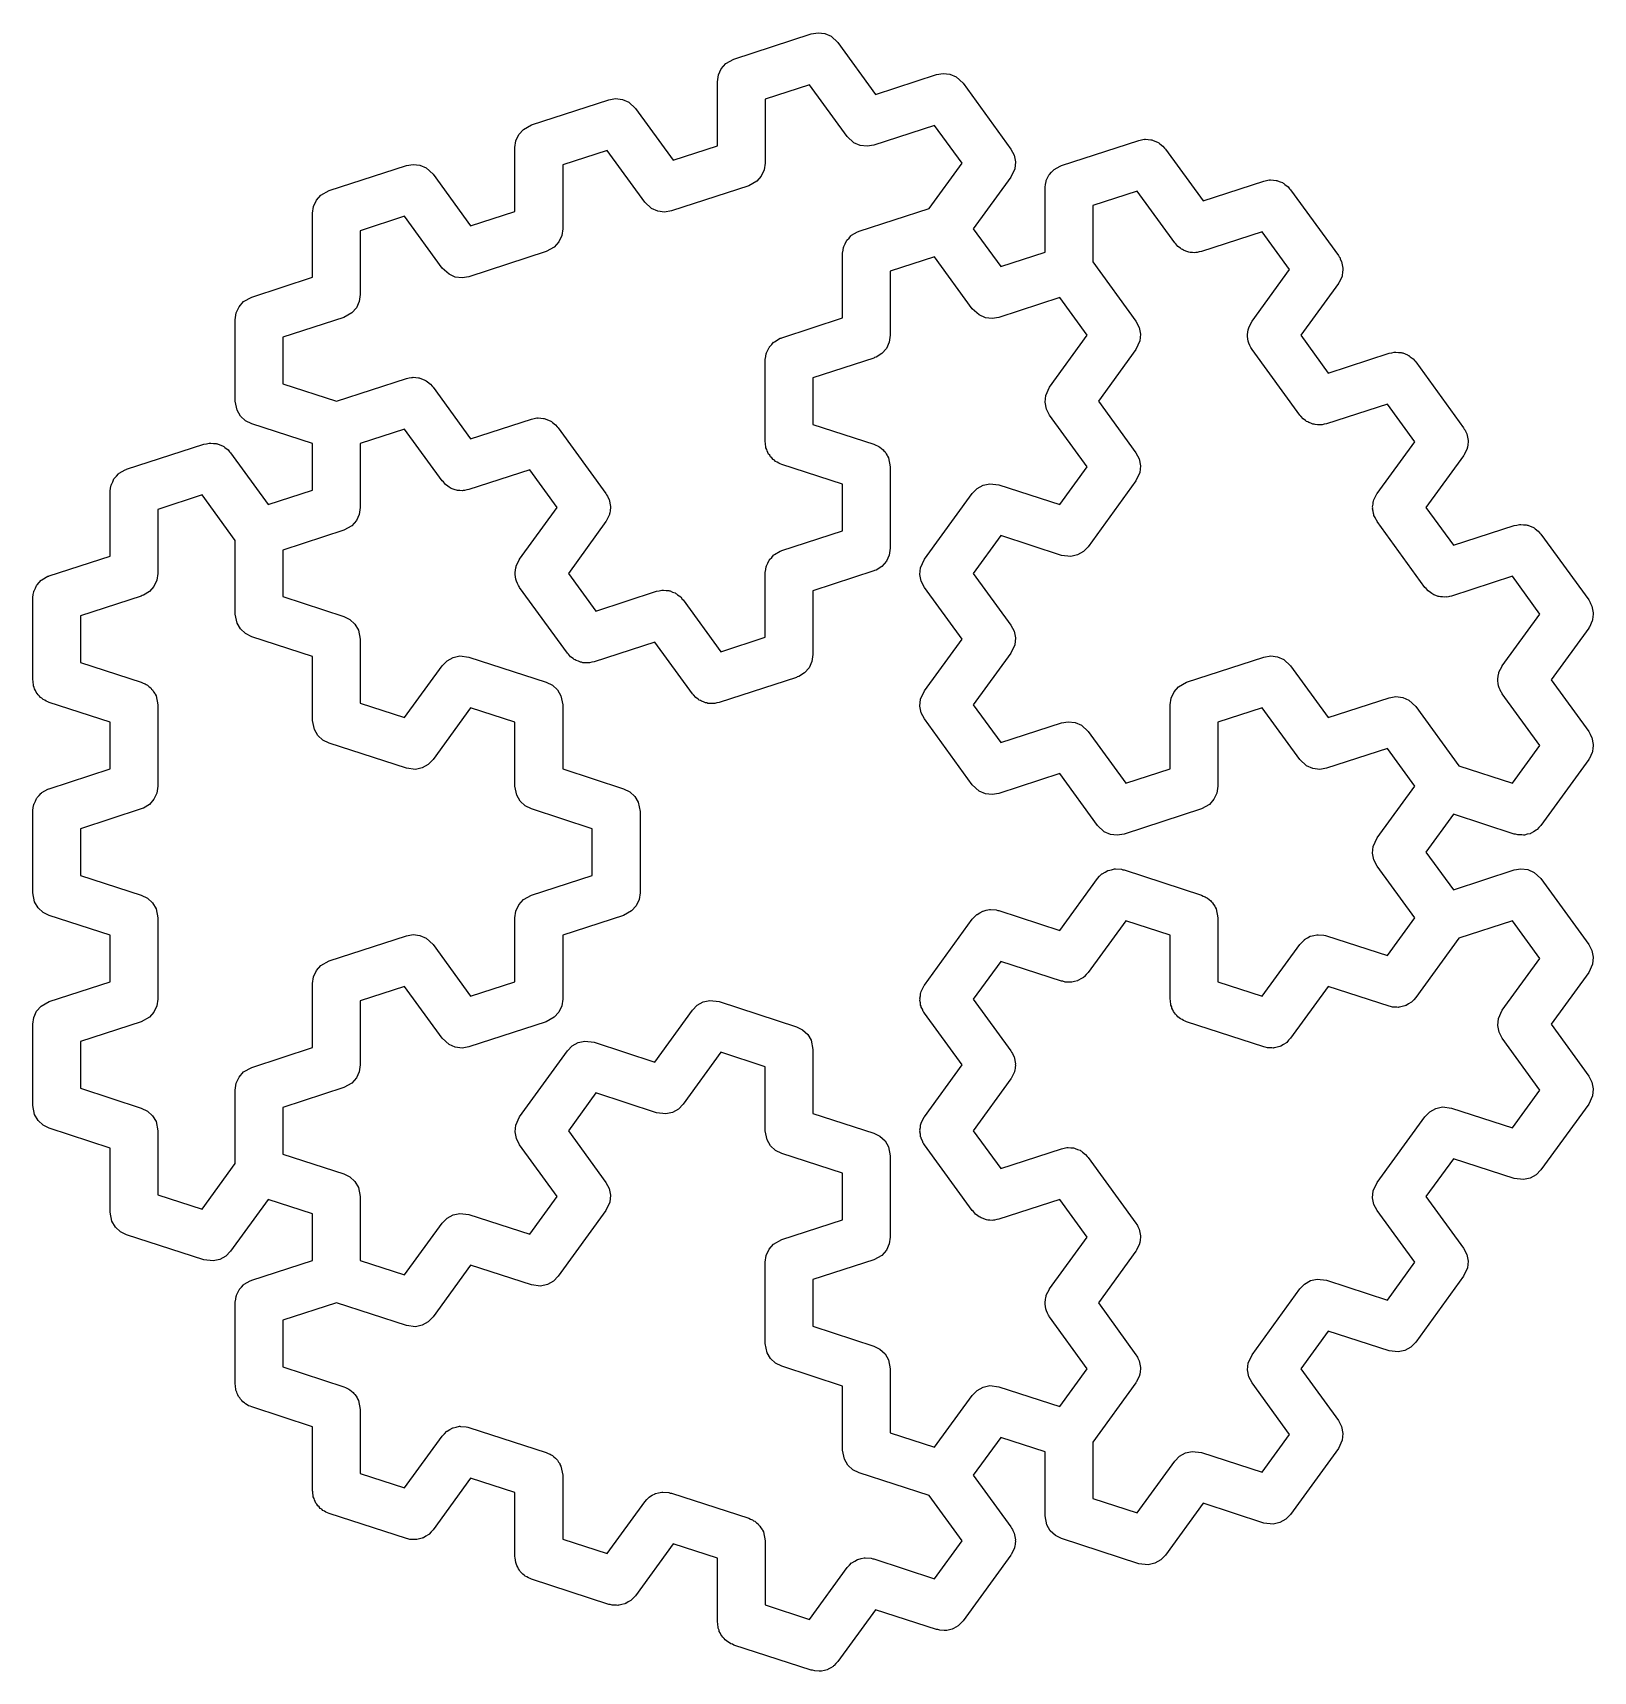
# Model space of a CAD drawing. Header units: millimetres. Extents: x 67 to 171, y 65 to 174.
import ezdxf

# ---------------------------------------------------------------- set-up
doc = ezdxf.new("R2010")
doc.units = ezdxf.units.MM
doc.layers.add('Layer_4', color=7, linetype='CONTINUOUS')

msp = doc.modelspace()

# ---------------------------------------------------------------- linework, layer by layer
at = {"layer": 'Layer_4', "color": 7}
for points in [[(119.850548, 173.507106), (120.270077, 173.325684), (120.721083, 172.90759), (123.222927, 169.464096), (127.270999, 170.779392), (127.721511, 170.856585), (128.175343, 170.802215), (128.594871, 170.620793), (129.045877, 170.202699), (132.225666, 165.826096), (132.438296, 165.42149), (132.526831, 164.973069), (132.483931, 164.518009), (132.225666, 163.959879), (129.723819, 160.516385), (131.547722, 158.005997), (134.498858, 158.964879), (134.498858, 163.221273), (134.503065, 163.25025), (134.499916, 163.279357), (134.535892, 163.475874), (134.564654, 163.673589), (134.576958, 163.700161), (134.582223, 163.728964), (134.6727, 163.907084), (134.756602, 164.088408), (134.775969, 164.110368), (134.789225, 164.136483), (134.926686, 164.281427), (135.058793, 164.431345), (135.080198, 164.443304), (135.103746, 164.468149), (135.499732, 164.696434), (135.558993, 164.710562), (135.595783, 164.731094), (140.740789, 166.402808), (140.916221, 166.432868), (141.089354, 166.474143), (141.140659, 166.471312), (141.1913, 166.47999), (141.368026, 166.458823), (141.545741, 166.44906), (141.594115, 166.43173), (141.645132, 166.425618), (141.808496, 166.354972), (141.976068, 166.294975), (142.017501, 166.26459), (142.064661, 166.244191), (142.137918, 166.17628), (142.344656, 166.024671), (142.447121, 165.889638), (142.515667, 165.826096), (145.017511, 162.382602), (149.065583, 163.697901), (149.241015, 163.727961), (149.414148, 163.769236), (149.465453, 163.766405), (149.516095, 163.775083), (149.69282, 163.753916), (149.870536, 163.744153), (149.918909, 163.726823), (149.969926, 163.720711), (150.133291, 163.650065), (150.300862, 163.590068), (150.342296, 163.559683), (150.389455, 163.539284), (150.462713, 163.471373), (150.66945, 163.319764), (150.771916, 163.184732), (150.840461, 163.121189), (154.02025, 158.744584), (154.066036, 158.657457), (154.125538, 158.579045), (154.14316, 158.510706), (154.232883, 158.339975), (154.321417, 157.891557), (154.316417, 157.838659), (154.323428, 157.811475), (154.296237, 157.624563), (154.27851, 157.436497), (154.264461, 157.406144), (154.257634, 157.35916), (154.065687, 156.94434), (154.034292, 156.908712), (154.020242, 156.878367), (151.518398, 153.434873), (153.342298, 150.924488), (157.39037, 152.239784), (157.565802, 152.269844), (157.738934, 152.311119), (157.79024, 152.308287), (157.840881, 152.316966), (158.017607, 152.295799), (158.195322, 152.286036), (158.243696, 152.268706), (158.294713, 152.262594), (158.458077, 152.191948), (158.625648, 152.131951), (158.667082, 152.101566), (158.714242, 152.081167), (158.787499, 152.013256), (158.994237, 151.861647), (159.096702, 151.726614), (159.165248, 151.663072), (162.345037, 147.286469), (162.390823, 147.199342), (162.450325, 147.12093), (162.467946, 147.052594), (162.557669, 146.881863), (162.646204, 146.433442), (162.641203, 146.380544), (162.648215, 146.353361), (162.621023, 146.166448), (162.603296, 145.978383), (162.589247, 145.94803), (162.582421, 145.901045), (162.390474, 145.486226), (162.359078, 145.450597), (162.345029, 145.420252), (159.843182, 141.976758), (161.667084, 139.46637), (165.715156, 140.78167), (165.890588, 140.811729), (166.063721, 140.853004), (166.115026, 140.850173), (166.165668, 140.858851), (166.342393, 140.837685), (166.520109, 140.827921), (166.568482, 140.810591), (166.619499, 140.804479), (166.782864, 140.733833), (166.950435, 140.673836), (166.991869, 140.643451), (167.039028, 140.623052), (167.112286, 140.555141), (167.319023, 140.403532), (167.421489, 140.2685), (167.490034, 140.204957), (170.669823, 135.828355), (170.715609, 135.741227), (170.775111, 135.662816), (170.792733, 135.594479), (170.882456, 135.423749), (170.97099, 134.975327), (170.96599, 134.922429), (170.973001, 134.895246), (170.94581, 134.708334), (170.928083, 134.520268), (170.914034, 134.489915), (170.907207, 134.44293), (170.71526, 134.028111), (170.683865, 133.992482), (170.669815, 133.962137), (168.167968, 130.518643), (170.669815, 127.075147), (170.715601, 126.98802), (170.775103, 126.909608), (170.792725, 126.841269), (170.882448, 126.670538), (170.970982, 126.22212), (170.965982, 126.169222), (170.972993, 126.142038), (170.945802, 125.955126), (170.928075, 125.76706), (170.914026, 125.736707), (170.907199, 125.689722), (170.715252, 125.274903), (170.683857, 125.239275), (170.669807, 125.20893), (167.490018, 120.832327), (167.358158, 120.697096), (167.233269, 120.555366), (167.199082, 120.533962), (167.17092, 120.50508), (167.005979, 120.413015), (166.845901, 120.312754), (166.807031, 120.301959), (166.771804, 120.282301), (166.587458, 120.241047), (166.405459, 120.190554), (166.365132, 120.191347), (166.325762, 120.182537), (166.231858, 120.193782), (165.948461, 120.198967), (165.802794, 120.245182), (165.71514, 120.255686), (161.667068, 121.570985), (159.843166, 119.060598), (161.667068, 116.550212), (165.71514, 117.865512), (166.165652, 117.942704), (166.619484, 117.888335), (167.039012, 117.706913), (167.490018, 117.288818), (170.669807, 112.912215), (170.882437, 112.507609), (170.970972, 112.059188), (170.928072, 111.604129), (170.669807, 111.045998), (168.16796, 107.602502), (170.669807, 104.159008), (170.882437, 103.754402), (170.970972, 103.30598), (170.928072, 102.850921), (170.669807, 102.29279), (167.490018, 97.916188), (167.17092, 97.588933), (166.771804, 97.366161), (166.325762, 97.266342), (165.71514, 97.339494), (161.667068, 98.654793), (159.843166, 96.144405), (162.345013, 92.700912), (162.557643, 92.296305), (162.646177, 91.847884), (162.603278, 91.392825), (162.345013, 90.834694), (159.165224, 86.458092), (158.846126, 86.130836), (158.44701, 85.908065), (158.000967, 85.808246), (157.390346, 85.881398), (153.342274, 87.196695), (151.518374, 84.686309), (154.020218, 81.242815), (154.232848, 80.838209), (154.321383, 80.389788), (154.278483, 79.934729), (154.020218, 79.376598), (150.840429, 74.999993), (150.521331, 74.672738), (150.122218, 74.449969), (149.676173, 74.350147), (149.065551, 74.423299), (145.017479, 75.738598), (142.515635, 72.295105), (142.196537, 71.967849), (141.797421, 71.745078), (141.351378, 71.645259), (140.740757, 71.718411), (135.595752, 73.390125), (135.185907, 73.592478), (134.850706, 73.903221), (134.617936, 74.296588), (134.498816, 74.899927), (134.498816, 79.156322), (131.547679, 80.115204), (129.723777, 77.604816), (132.225624, 74.161322), (132.27141, 74.074195), (132.330912, 73.995783), (132.348534, 73.927446), (132.438256, 73.756716), (132.526791, 73.308295), (132.521817, 73.255397), (132.528829, 73.228213), (132.501637, 73.041301), (132.48391, 72.853235), (132.469861, 72.822882), (132.463035, 72.775897), (132.271087, 72.361078), (132.239692, 72.32545), (132.225643, 72.295105), (129.045854, 67.918502), (128.913993, 67.783271), (128.789105, 67.641541), (128.754918, 67.620137), (128.726755, 67.591255), (128.561814, 67.49919), (128.401736, 67.398929), (128.362866, 67.388134), (128.327639, 67.368476), (128.143294, 67.327222), (127.961295, 67.276729), (127.920967, 67.277522), (127.881597, 67.268712), (127.787694, 67.279957), (127.504296, 67.285142), (127.358629, 67.331357), (127.270976, 67.341861), (123.222904, 68.657158), (120.721059, 65.213664), (120.589199, 65.078433), (120.46431, 64.936703), (120.430123, 64.915299), (120.401961, 64.886417), (120.23702, 64.794352), (120.076942, 64.694091), (120.038072, 64.683296), (120.002845, 64.663637), (119.818499, 64.622384), (119.6365, 64.571891), (119.596173, 64.572684), (119.556803, 64.563874), (119.462899, 64.575119), (119.179501, 64.580304), (119.033835, 64.626519), (118.946181, 64.637023), (113.801176, 66.308737), (113.703087, 66.357167), (113.59882, 66.390247), (113.499239, 66.457814), (113.391331, 66.511091), (113.311112, 66.585457), (113.220587, 66.646877), (113.144379, 66.740024), (113.05613, 66.821833), (113.000425, 66.915975), (112.931154, 67.000639), (112.884648, 67.111629), (112.82336, 67.2152), (112.807432, 67.295932), (112.754521, 67.422204), (112.720535, 67.736056), (112.704237, 67.81854), (112.704237, 72.074934), (109.753101, 73.033816), (107.251257, 69.590319), (107.119396, 69.455088), (106.994508, 69.313359), (106.960321, 69.291954), (106.932158, 69.263072), (106.767225, 69.171013), (106.607139, 69.070747), (106.568264, 69.059952), (106.533045, 69.040293), (106.34872, 68.999042), (106.166698, 68.948543), (106.12637, 68.949337), (106.087, 68.940527), (105.993097, 68.951771), (105.709699, 68.956957), (105.564032, 69.003172), (105.476379, 69.013676), (100.331373, 70.68539), (100.233284, 70.733819), (100.129017, 70.7669), (100.029436, 70.834467), (99.921528, 70.887743), (99.841309, 70.96211), (99.750785, 71.02353), (99.674577, 71.116677), (99.586328, 71.198486), (99.530622, 71.292627), (99.461352, 71.377291), (99.414846, 71.488281), (99.353558, 71.591853), (99.33763, 71.672585), (99.284719, 71.798857), (99.250733, 72.112709), (99.234434, 72.195193), (99.234434, 76.451587), (96.283298, 77.410469), (93.781454, 73.966975), (93.649594, 73.831744), (93.524705, 73.690014), (93.490518, 73.66861), (93.462356, 73.639728), (93.297415, 73.547663), (93.137336, 73.447402), (93.098467, 73.436607), (93.06324, 73.416948), (92.878894, 73.375695), (92.696895, 73.325202), (92.656567, 73.325995), (92.617197, 73.317185), (92.523294, 73.328429), (92.239896, 73.333615), (92.09423, 73.37983), (92.006576, 73.390334), (86.861571, 75.062048), (86.763482, 75.110478), (86.659215, 75.143558), (86.559633, 75.211125), (86.451726, 75.264402), (86.371507, 75.338768), (86.280982, 75.400188), (86.204774, 75.493335), (86.116525, 75.575144), (86.06082, 75.669286), (85.991549, 75.75395), (85.945043, 75.86494), (85.883755, 75.968511), (85.867827, 76.049243), (85.814916, 76.175515), (85.78093, 76.489367), (85.764632, 76.571851), (85.764632, 80.828242), (81.716562, 82.143539), (81.618474, 82.191968), (81.514207, 82.225049), (81.414625, 82.292616), (81.306718, 82.345892), (81.226496, 82.420262), (81.135974, 82.481679), (81.059771, 82.574818), (80.971517, 82.656632), (80.915806, 82.750782), (80.846541, 82.83544), (80.800038, 82.94642), (80.738747, 83.049999), (80.722793, 83.130737), (80.669884, 83.257006), (80.635898, 83.570858), (80.6196, 83.653342), (80.6196, 89.062915), (80.623807, 89.091892), (80.620658, 89.120999), (80.656634, 89.317515), (80.685397, 89.51523), (80.6977, 89.541802), (80.702965, 89.570605), (80.793442, 89.748725), (80.877344, 89.930049), (80.896711, 89.95201), (80.909967, 89.978124), (81.047429, 90.123068), (81.179535, 90.272986), (81.20094, 90.284946), (81.224488, 90.30979), (81.620474, 90.538075), (81.679735, 90.552204), (81.716525, 90.572736), (85.764595, 91.888032), (85.764595, 94.991042), (82.813459, 95.949923), (80.311614, 92.50643), (79.992516, 92.179174), (79.5934, 91.956403), (79.147358, 91.856584), (78.536736, 91.929736), (73.391731, 93.60145), (72.981886, 93.803803), (72.646686, 94.114546), (72.413916, 94.507913), (72.294795, 95.111252), (72.294795, 99.367644), (68.246726, 100.682941), (67.836881, 100.885294), (67.50168, 101.196034), (67.26891, 101.589401), (67.149789, 102.192743), (67.149789, 107.602523), (67.215591, 108.054838), (67.407539, 108.469658), (67.709725, 108.812592), (68.246726, 109.112325), (72.294795, 110.427622), (72.294795, 113.530631), (68.246726, 114.845928), (67.836881, 115.048281), (67.50168, 115.359024), (67.26891, 115.752391), (67.149789, 116.35573), (67.149789, 121.76551), (67.153996, 121.794487), (67.150848, 121.823594), (67.186823, 122.02011), (67.215586, 122.217826), (67.227889, 122.244398), (67.233154, 122.2732), (67.323631, 122.45132), (67.407533, 122.632645), (67.426901, 122.654605), (67.440156, 122.680719), (67.577618, 122.825663), (67.709725, 122.975582), (67.731129, 122.987541), (67.754677, 123.012385), (68.150663, 123.24067), (68.209925, 123.254799), (68.246715, 123.275331), (72.294784, 124.590627), (72.294784, 127.693637), (68.246715, 129.008934), (68.148626, 129.057363), (68.044359, 129.090444), (67.944778, 129.15801), (67.83687, 129.211287), (67.756651, 129.285653), (67.666127, 129.347074), (67.589919, 129.44022), (67.501669, 129.52203), (67.445964, 129.616171), (67.376694, 129.700835), (67.330188, 129.811825), (67.2689, 129.915396), (67.252972, 129.996128), (67.20006, 130.122401), (67.166075, 130.436252), (67.149803, 130.518736), (67.149803, 135.928515), (67.15401, 135.957493), (67.150861, 135.986599), (67.186836, 136.183116), (67.215599, 136.380831), (67.227902, 136.407403), (67.233168, 136.436206), (67.323645, 136.614326), (67.407547, 136.79565), (67.426914, 136.817611), (67.44017, 136.843725), (67.577631, 136.988669), (67.709738, 137.138587), (67.731143, 137.150546), (67.75469, 137.175391), (68.150676, 137.403676), (68.209938, 137.417805), (68.246728, 137.438336), (72.294798, 138.753633), (72.294798, 143.010025), (72.299004, 143.039002), (72.295856, 143.068109), (72.331831, 143.264625), (72.360594, 143.462341), (72.372897, 143.488913), (72.378163, 143.517715), (72.468639, 143.695835), (72.552541, 143.87716), (72.571909, 143.89912), (72.585165, 143.925234), (72.722626, 144.070178), (72.854733, 144.220097), (72.876137, 144.232056), (72.899685, 144.2569), (73.295671, 144.485185), (73.354933, 144.499314), (73.391723, 144.519846), (78.536729, 146.19156), (78.712161, 146.221619), (78.885293, 146.262894), (78.936599, 146.260063), (78.98724, 146.268742), (79.163966, 146.247575), (79.341681, 146.237812), (79.390055, 146.220482), (79.441072, 146.21437), (79.604436, 146.143723), (79.772007, 146.083726), (79.813441, 146.053342), (79.8606, 146.032942), (79.933858, 145.965032), (80.140596, 145.813423), (80.243061, 145.67839), (80.311606, 145.614848), (82.813451, 142.171354), (85.764587, 143.130236), (85.764587, 146.233245), (81.716518, 147.548542), (81.306673, 147.750895), (80.971472, 148.061638), (80.738702, 148.455004), (80.619581, 149.058344), (80.619581, 154.468124), (80.685383, 154.920439), (80.877331, 155.335258), (81.179517, 155.678193), (81.716518, 155.977926), (85.764587, 157.293223), (85.764587, 161.549614), (85.830389, 162.00193), (86.022336, 162.416749), (86.324522, 162.759684), (86.861523, 163.059417), (92.006528, 164.731131), (92.45704, 164.808323), (92.910872, 164.753954), (93.3304, 164.572532), (93.781406, 164.154437), (96.283251, 160.710944), (99.234387, 161.669825), (99.234387, 165.92622), (99.300189, 166.378535), (99.492136, 166.793355), (99.794322, 167.136289), (100.331323, 167.436022), (105.476328, 169.107736), (105.92684, 169.184929), (106.380672, 169.130559), (106.8002, 168.949137), (107.251206, 168.531043), (109.753051, 165.087546), (112.704187, 166.046428), (112.704187, 170.302822), (112.769989, 170.755138), (112.961936, 171.169957), (113.264122, 171.512891), (113.801123, 171.812625), (118.946128, 173.484339), (119.39664, 173.561531)], [(115.879264, 169.149382), (115.879264, 164.892987), (115.813462, 164.440672), (115.621514, 164.025853), (115.319328, 163.682918), (114.782327, 163.383185), (109.637322, 161.711471), (109.186811, 161.634278), (108.732979, 161.688648), (108.31345, 161.87007), (107.862444, 162.288164), (105.3606, 165.731661), (102.409464, 164.772779), (102.409464, 160.516385), (102.343662, 160.064069), (102.151714, 159.64925), (101.849529, 159.306316), (101.312528, 159.006582), (96.167522, 157.334868), (95.717011, 157.257676), (95.263179, 157.312045), (94.84365, 157.493467), (94.392644, 157.911562), (91.8908, 161.355056), (88.939664, 160.396174), (88.939664, 156.13978), (88.873862, 155.687464), (88.681915, 155.272645), (88.379729, 154.92971), (87.842728, 154.629977), (83.794658, 153.31468), (83.794658, 150.211674), (87.352164, 149.05577), (92.006605, 150.568091), (92.182037, 150.59815), (92.35517, 150.639425), (92.406475, 150.636594), (92.457117, 150.645273), (92.633842, 150.624106), (92.811558, 150.614343), (92.859931, 150.597013), (92.910948, 150.590901), (93.074313, 150.520254), (93.241884, 150.460258), (93.283318, 150.429873), (93.330477, 150.409473), (93.403735, 150.341563), (93.610472, 150.189954), (93.712938, 150.054921), (93.781483, 149.991379), (96.283328, 146.547882), (100.3314, 147.863182), (100.506832, 147.893241), (100.679964, 147.934516), (100.73127, 147.931685), (100.781911, 147.940363), (100.958637, 147.919197), (101.136352, 147.909433), (101.184726, 147.892103), (101.235743, 147.885991), (101.399107, 147.815345), (101.566678, 147.755348), (101.608112, 147.724963), (101.655271, 147.704564), (101.728529, 147.636653), (101.935267, 147.485044), (102.037732, 147.350012), (102.106278, 147.286469), (105.286067, 142.909867), (105.331853, 142.82274), (105.391355, 142.744328), (105.408976, 142.675991), (105.498699, 142.505261), (105.587234, 142.05684), (105.582233, 142.003941), (105.589245, 141.976758), (105.562053, 141.789846), (105.544326, 141.60178), (105.530277, 141.571427), (105.523451, 141.524442), (105.331503, 141.109623), (105.300108, 141.073994), (105.286059, 141.043649), (102.784212, 137.600153), (104.608114, 135.089768), (108.656186, 136.405067), (108.831618, 136.435126), (109.004751, 136.476401), (109.056056, 136.47357), (109.106697, 136.482249), (109.283423, 136.461082), (109.461139, 136.451319), (109.509512, 136.433989), (109.560529, 136.427877), (109.723894, 136.35723), (109.891465, 136.297233), (109.932899, 136.266849), (109.980058, 136.246449), (110.053316, 136.178539), (110.260053, 136.02693), (110.362518, 135.891897), (110.431064, 135.828355), (112.932909, 132.384861), (115.884045, 133.343743), (115.884045, 137.600134), (115.888251, 137.629112), (115.885103, 137.658218), (115.921078, 137.854735), (115.949841, 138.05245), (115.962144, 138.079022), (115.967409, 138.107825), (116.057886, 138.285945), (116.141788, 138.467269), (116.161156, 138.48923), (116.174412, 138.515344), (116.311873, 138.660288), (116.44398, 138.810206), (116.465384, 138.822165), (116.488932, 138.84701), (116.884918, 139.075295), (116.94418, 139.089424), (116.98097, 139.109955), (121.029039, 140.425252), (121.029039, 143.528262), (116.98097, 144.843558), (116.882881, 144.891988), (116.778614, 144.925068), (116.679033, 144.992635), (116.571125, 145.045912), (116.490906, 145.120278), (116.400382, 145.181698), (116.324174, 145.274845), (116.235925, 145.356654), (116.180219, 145.450795), (116.110949, 145.53546), (116.064443, 145.64645), (116.003155, 145.750021), (115.987227, 145.830753), (115.934315, 145.957025), (115.90033, 146.270877), (115.884031, 146.353361), (115.884031, 151.76314), (115.888238, 151.792117), (115.88509, 151.821224), (115.921065, 152.017741), (115.949828, 152.215456), (115.962131, 152.242028), (115.967396, 152.27083), (116.057873, 152.448951), (116.141775, 152.630275), (116.161143, 152.652235), (116.174398, 152.67835), (116.31186, 152.823294), (116.443966, 152.973212), (116.465371, 152.985171), (116.488919, 153.010015), (116.884905, 153.238301), (116.944166, 153.252429), (116.980957, 153.272961), (121.029026, 154.588258), (121.029026, 158.844652), (121.033233, 158.873629), (121.030085, 158.902736), (121.06606, 159.099253), (121.094823, 159.296968), (121.107126, 159.32354), (121.112391, 159.352342), (121.202868, 159.530463), (121.28677, 159.711787), (121.306138, 159.733747), (121.319393, 159.759862), (121.456855, 159.904806), (121.588961, 160.054724), (121.610366, 160.066683), (121.633914, 160.091527), (122.0299, 160.319813), (122.089161, 160.333941), (122.125952, 160.354473), (126.780393, 161.866794), (128.979052, 164.892987), (127.155152, 167.403373), (123.10708, 166.088076), (122.656568, 166.010884), (122.202736, 166.065253), (121.783208, 166.246675), (121.332202, 166.66477), (118.830357, 170.108264)], [(137.673858, 162.067888), (137.673858, 158.327302), (140.550461, 154.368), (140.763091, 153.963394), (140.851625, 153.514973), (140.808726, 153.059913), (140.550461, 152.501783), (138.048614, 149.058289), (140.550461, 145.614792), (140.763091, 145.210183), (140.851625, 144.761765), (140.808726, 144.306705), (140.550461, 143.748575), (137.370672, 139.371972), (137.051574, 139.044717), (136.652458, 138.821946), (136.206415, 138.722126), (135.595794, 138.795278), (131.547722, 140.110578), (129.723819, 137.60019), (132.225666, 134.156696), (132.438296, 133.75209), (132.526831, 133.303669), (132.483931, 132.848609), (132.225666, 132.290479), (129.723819, 128.846985), (131.547722, 126.336597), (135.595794, 127.651896), (136.046305, 127.729088), (136.500137, 127.674719), (136.919666, 127.493297), (137.370672, 127.075203), (139.872516, 123.631709), (142.823652, 124.59059), (142.823652, 128.846985), (142.889454, 129.299301), (143.081401, 129.71412), (143.383587, 130.057054), (143.920588, 130.356787), (149.065594, 132.028501), (149.516105, 132.105694), (149.969937, 132.051324), (150.389466, 131.869902), (150.840472, 131.451808), (153.342316, 128.008311), (157.390388, 129.323611), (157.8409, 129.400803), (158.294731, 129.346433), (158.71426, 129.165011), (159.165266, 128.746917), (162.041869, 124.787615), (165.599377, 123.631709), (167.42328, 126.142094), (164.921433, 129.58559), (164.889132, 129.647053), (164.845161, 129.700798), (164.783283, 129.848472), (164.708803, 129.990199), (164.695362, 130.058319), (164.668525, 130.122364), (164.651275, 130.281542), (164.620263, 130.438618), (164.626772, 130.507751), (164.61931, 130.576783), (164.648139, 130.734266), (164.663168, 130.893677), (164.686583, 130.944289), (164.701612, 131.026389), (164.908608, 131.433906), (164.917472, 131.443246), (164.921441, 131.451818), (167.423285, 134.895312), (165.599385, 137.405697), (161.551313, 136.090398), (161.404266, 136.06521), (161.260504, 136.025326), (161.180084, 136.026914), (161.100802, 136.013341), (160.952669, 136.031094), (160.803505, 136.03382), (160.726834, 136.058135), (160.64697, 136.067713), (160.510043, 136.126926), (160.367829, 136.172046), (160.301263, 136.217213), (160.227441, 136.249135), (160.154355, 136.316887), (159.989597, 136.428676), (159.850899, 136.598197), (159.776435, 136.667229), (156.596646, 141.043835), (156.564346, 141.105297), (156.520375, 141.159042), (156.458497, 141.306717), (156.384016, 141.448443), (156.370576, 141.516563), (156.343739, 141.580608), (156.326488, 141.739787), (156.295476, 141.896862), (156.301985, 141.965995), (156.294524, 142.035027), (156.323353, 142.19251), (156.338381, 142.351921), (156.361797, 142.402534), (156.376825, 142.484634), (156.583822, 142.89215), (156.592685, 142.90149), (156.596654, 142.910063), (159.098499, 146.353556), (157.274599, 148.863942), (153.226527, 147.548645), (153.079479, 147.523457), (152.935718, 147.483573), (152.855298, 147.485161), (152.776015, 147.471588), (152.627883, 147.489341), (152.478719, 147.492066), (152.402048, 147.516382), (152.322183, 147.52596), (152.185256, 147.585173), (152.043043, 147.630293), (151.976476, 147.67546), (151.902655, 147.707382), (151.829569, 147.775134), (151.66481, 147.886923), (151.526113, 148.056444), (151.451649, 148.125476), (148.27186, 152.502079), (148.239559, 152.563544), (148.195588, 152.617286), (148.133713, 152.764953), (148.05923, 152.906685), (148.045789, 152.97481), (148.018955, 153.038852), (148.001704, 153.198028), (147.970692, 153.355106), (147.977201, 153.424239), (147.96974, 153.493272), (147.998569, 153.650754), (148.013597, 153.810166), (148.037013, 153.860778), (148.052041, 153.942878), (148.259038, 154.350395), (148.267902, 154.359734), (148.27187, 154.368307), (150.773717, 157.811801), (148.949815, 160.322189), (144.901743, 159.006889), (144.754695, 158.981701), (144.610934, 158.941818), (144.530514, 158.943405), (144.451231, 158.929832), (144.303099, 158.947586), (144.153935, 158.950311), (144.077264, 158.974626), (143.9974, 158.984204), (143.860472, 159.043418), (143.718259, 159.088537), (143.651692, 159.133704), (143.577871, 159.165626), (143.504785, 159.233378), (143.340026, 159.345167), (143.201329, 159.514688), (143.126865, 159.583721), (140.62502, 163.027214)], [(124.204058, 157.691286), (124.204058, 153.434891), (124.138256, 152.982575), (123.946309, 152.567756), (123.644123, 152.224822), (123.256754, 151.982202), (123.162692, 151.956114), (123.107122, 151.925097), (119.059052, 150.6098), (119.059052, 147.506791), (123.107122, 146.191494), (123.231108, 146.130277), (123.361273, 146.083674), (123.434986, 146.029616), (123.516967, 145.989141), (123.618374, 145.895131), (123.729861, 145.813375), (123.785122, 145.740551), (123.852167, 145.678398), (123.922581, 145.559404), (124.00616, 145.449261), (124.020368, 145.394146), (124.084935, 145.285031), (124.204055, 144.681691), (124.204055, 139.271912), (124.138253, 138.819596), (123.946306, 138.404777), (123.64412, 138.061843), (123.256752, 137.819223), (123.16269, 137.793135), (123.107119, 137.762118), (119.05905, 136.446821), (119.05905, 132.190427), (118.993248, 131.738111), (118.801301, 131.323292), (118.499115, 130.980357), (118.111746, 130.737737), (118.017684, 130.711649), (117.962114, 130.680632), (112.817108, 129.00892), (112.670061, 128.983732), (112.526299, 128.943849), (112.445879, 128.945436), (112.366597, 128.931863), (112.218465, 128.949617), (112.069301, 128.952342), (111.99263, 128.976657), (111.912765, 128.986235), (111.775838, 129.045449), (111.633624, 129.090568), (111.567058, 129.135735), (111.493237, 129.167657), (111.420151, 129.235409), (111.255392, 129.347198), (111.116695, 129.516719), (111.04223, 129.585752), (108.540386, 133.029246), (104.492314, 131.713946), (104.345266, 131.688758), (104.201505, 131.648875), (104.121085, 131.650462), (104.041803, 131.636889), (103.89367, 131.654643), (103.744506, 131.657368), (103.667835, 131.681683), (103.587971, 131.691261), (103.451044, 131.750475), (103.30883, 131.795594), (103.242263, 131.840761), (103.168442, 131.872683), (103.095356, 131.940435), (102.930598, 132.052224), (102.7919, 132.221745), (102.717436, 132.290778), (99.537647, 136.66738), (99.505347, 136.728846), (99.461376, 136.782588), (99.3995, 136.930254), (99.325017, 137.071986), (99.311576, 137.140111), (99.284742, 137.204154), (99.267492, 137.36333), (99.23648, 137.520407), (99.242988, 137.58954), (99.235527, 137.658573), (99.264356, 137.816056), (99.279385, 137.975467), (99.3028, 138.026079), (99.317829, 138.108179), (99.524825, 138.515696), (99.533689, 138.525036), (99.537658, 138.533608), (102.039505, 141.977105), (100.215602, 144.48749), (96.16753, 143.172191), (96.020483, 143.147002), (95.876721, 143.107119), (95.796301, 143.108706), (95.717019, 143.095133), (95.568886, 143.112887), (95.419722, 143.115612), (95.343051, 143.139927), (95.263187, 143.149505), (95.12626, 143.208719), (94.984046, 143.253838), (94.91748, 143.299005), (94.843658, 143.330927), (94.770572, 143.398679), (94.605814, 143.510468), (94.467116, 143.679989), (94.392652, 143.749022), (91.890808, 147.192518), (88.939672, 146.233637), (88.939672, 141.977242), (88.87387, 141.524926), (88.681922, 141.110107), (88.379737, 140.767173), (87.842736, 140.46744), (83.794666, 139.152143), (83.794666, 136.049134), (87.842736, 134.733837), (88.25258, 134.531484), (88.587781, 134.220741), (88.820551, 133.827374), (88.939672, 133.224035), (88.939672, 128.96764), (91.890808, 128.008758), (94.392652, 131.452255), (94.71175, 131.77951), (95.110864, 132.002279), (95.556909, 132.102101), (96.16753, 132.028949), (101.312536, 130.357234), (101.72238, 130.154881), (102.057581, 129.844139), (102.290351, 129.450772), (102.409472, 128.847432), (102.409472, 124.591038), (106.457541, 123.275741), (106.867386, 123.073388), (107.202586, 122.762645), (107.435356, 122.369278), (107.554477, 121.765938), (107.554477, 116.356159), (107.488675, 115.903843), (107.296728, 115.489024), (106.994542, 115.14609), (106.457541, 114.846357), (102.409472, 113.53106), (102.409472, 109.274666), (102.34367, 108.82235), (102.151722, 108.407531), (101.849536, 108.064596), (101.312536, 107.764863), (96.16753, 106.093149), (95.717019, 106.015957), (95.263187, 106.070326), (94.843658, 106.251748), (94.392652, 106.669843), (91.890808, 110.113339), (88.939672, 109.154457), (88.939672, 104.898063), (88.87387, 104.445747), (88.681922, 104.030928), (88.379737, 103.687994), (87.842736, 103.388261), (83.794666, 102.072964), (83.794666, 98.969954), (87.842736, 97.654658), (88.25258, 97.452304), (88.587781, 97.141562), (88.820551, 96.748195), (88.939672, 96.144855), (88.939672, 91.888461), (91.890808, 90.929579), (94.392652, 94.373076), (94.71175, 94.700331), (95.110864, 94.923099), (95.556909, 95.022921), (96.16753, 94.949769), (100.215602, 93.63447), (102.039505, 96.144855), (99.537658, 99.588352), (99.325028, 99.992961), (99.236493, 100.441379), (99.279393, 100.896439), (99.537658, 101.454569), (102.717447, 105.831172), (103.036545, 106.158427), (103.435661, 106.381198), (103.881703, 106.481017), (104.492324, 106.407865), (108.540397, 105.092566), (111.042241, 108.53606), (111.361339, 108.863315), (111.760455, 109.086086), (112.206498, 109.185906), (112.817119, 109.112754), (117.962124, 107.441042), (118.371969, 107.238689), (118.70717, 106.927949), (118.93994, 106.534582), (119.05906, 105.93124), (119.05906, 101.674845), (123.10713, 100.359549), (123.516975, 100.157195), (123.852175, 99.846453), (124.084945, 99.453086), (124.204066, 98.849746), (124.204066, 93.439967), (124.138264, 92.987651), (123.946317, 92.572832), (123.644131, 92.229898), (123.10713, 91.930164), (119.05906, 90.614868), (119.05906, 87.511858), (123.10713, 86.196562), (123.516975, 85.994208), (123.852175, 85.683466), (124.084945, 85.290099), (124.204066, 84.686759), (124.204066, 80.430365), (127.155202, 79.471483), (129.657046, 82.914979), (129.976144, 83.242235), (130.375258, 83.465003), (130.821303, 83.564825), (131.431924, 83.491673), (135.479996, 82.176374), (137.303896, 84.686759), (134.802052, 88.130253), (134.769752, 88.191718), (134.72578, 88.245461), (134.663905, 88.393127), (134.589422, 88.534859), (134.575981, 88.602984), (134.549147, 88.667026), (134.531923, 88.826202), (134.500911, 88.98328), (134.50742, 89.052413), (134.499932, 89.121446), (134.528761, 89.278928), (134.543789, 89.43834), (134.567205, 89.488952), (134.582233, 89.571052), (134.78923, 89.978569), (134.798094, 89.987908), (134.802062, 89.996481), (137.30391, 93.439977), (135.480007, 95.950363), (131.431935, 94.635063), (131.284887, 94.609875), (131.141126, 94.569992), (131.060706, 94.571579), (130.981424, 94.558006), (130.833291, 94.57576), (130.684127, 94.578485), (130.607456, 94.6028), (130.527592, 94.612378), (130.390665, 94.671592), (130.248451, 94.716711), (130.181884, 94.761878), (130.108063, 94.7938), (130.034977, 94.861552), (129.870219, 94.973341), (129.731521, 95.142862), (129.657057, 95.211895), (126.477268, 99.5885), (126.444968, 99.649963), (126.400997, 99.703707), (126.339118, 99.851382), (126.264638, 99.993109), (126.251197, 100.061228), (126.224361, 100.125273), (126.20711, 100.284452), (126.176098, 100.441527), (126.182607, 100.51066), (126.175119, 100.579693), (126.203948, 100.737175), (126.218976, 100.896587), (126.242392, 100.947199), (126.25742, 101.029299), (126.464417, 101.436816), (126.473281, 101.446155), (126.477249, 101.454728), (128.979094, 104.898222), (126.477249, 108.341716), (126.444949, 108.403181), (126.400978, 108.456923), (126.339103, 108.60459), (126.26462, 108.746322), (126.251179, 108.814447), (126.224345, 108.878489), (126.207094, 109.037665), (126.176082, 109.194743), (126.182591, 109.263876), (126.175103, 109.332908), (126.203932, 109.490391), (126.218961, 109.649802), (126.242376, 109.700415), (126.257405, 109.782515), (126.464401, 110.190031), (126.473265, 110.199371), (126.477234, 110.207944), (129.657023, 114.584546), (129.808997, 114.740404), (129.958735, 114.898292), (129.968366, 114.903848), (129.976144, 114.911812), (130.166301, 115.01795), (130.354745, 115.126587), (130.36554, 115.129233), (130.37525, 115.134657), (130.587713, 115.182203), (130.799351, 115.232659), (130.810437, 115.23213), (130.821284, 115.234511), (130.867909, 115.228928), (131.25573, 115.207603), (131.361291, 115.169807), (131.431906, 115.16134), (135.479978, 113.846044), (137.981822, 117.289538), (138.133796, 117.445396), (138.283535, 117.603283), (138.293165, 117.608839), (138.300944, 117.616803), (138.4911, 117.722941), (138.679544, 117.831579), (138.690339, 117.834225), (138.70005, 117.839649), (138.912513, 117.887194), (139.12415, 117.93765), (139.135236, 117.937121), (139.146084, 117.939502), (139.192709, 117.93392), (139.58053, 117.912594), (139.686091, 117.874799), (139.756706, 117.866332), (144.901711, 116.194618), (145.025697, 116.133401), (145.155862, 116.086797), (145.229575, 116.03274), (145.311556, 115.992264), (145.412963, 115.898255), (145.52445, 115.816499), (145.579711, 115.743675), (145.646756, 115.681522), (145.71717, 115.562528), (145.800749, 115.452385), (145.814957, 115.397269), (145.879524, 115.288155), (145.998644, 114.684815), (145.998644, 110.428421), (148.94978, 109.469539), (151.451625, 112.913036), (151.603599, 113.068894), (151.753337, 113.226781), (151.762968, 113.232337), (151.770747, 113.240301), (151.960871, 113.34642), (152.149347, 113.455077), (152.160168, 113.457723), (152.169879, 113.463147), (152.38227, 113.510679), (152.593982, 113.561151), (152.605068, 113.560622), (152.615916, 113.563003), (152.662541, 113.55742), (153.050362, 113.536095), (153.155923, 113.498299), (153.226537, 113.489833), (157.274609, 112.174533), (159.098509, 114.684918), (156.596665, 118.128412), (156.384035, 118.533018), (156.2955, 118.98144), (156.3384, 119.436499), (156.596665, 119.99463), (159.098512, 123.438126), (157.274609, 125.948511), (153.226537, 124.633212), (152.776026, 124.55602), (152.322194, 124.610389), (151.902665, 124.791811), (151.451659, 125.209906), (148.949815, 128.653402), (145.998679, 127.694521), (145.998679, 123.438126), (145.932877, 122.98581), (145.74093, 122.570991), (145.438744, 122.228057), (144.901743, 121.928324), (139.756737, 120.25661), (139.306226, 120.179417), (138.852394, 120.233787), (138.432865, 120.415209), (137.981859, 120.833303), (135.480015, 124.276797), (131.431943, 122.961498), (130.981431, 122.884306), (130.5276, 122.938675), (130.108071, 123.120097), (129.657065, 123.538192), (126.477276, 127.914797), (126.264646, 128.319406), (126.176111, 128.767824), (126.219011, 129.222884), (126.477276, 129.781014), (128.97912, 133.224508), (126.477276, 136.668002), (126.264646, 137.072608), (126.176111, 137.521029), (126.219011, 137.976089), (126.477276, 138.534219), (129.657065, 142.910825), (129.976163, 143.23808), (130.375276, 143.460848), (130.821322, 143.56067), (131.431943, 143.487518), (135.480015, 142.172219), (137.303917, 144.682604), (134.80207, 148.126101), (134.589441, 148.53071), (134.500906, 148.979128), (134.543805, 149.434188), (134.80207, 149.992318), (137.303915, 153.435812), (135.480015, 155.946197), (131.431943, 154.630898), (130.981431, 154.553706), (130.5276, 154.608075), (130.108071, 154.789497), (129.657065, 155.207592), (127.15522, 158.651088)], [(75.469864, 141.856584), (75.469864, 137.60019), (75.404062, 137.147874), (75.212115, 136.733055), (74.909929, 136.390121), (74.52256, 136.1475), (74.428498, 136.121413), (74.372928, 136.090395), (70.324858, 134.775099), (70.324858, 131.672092), (74.372928, 130.356795), (74.496914, 130.295579), (74.627079, 130.248975), (74.700791, 130.194918), (74.782773, 130.154442), (74.884179, 130.060433), (74.995667, 129.978677), (75.050928, 129.905853), (75.117973, 129.843699), (75.188387, 129.724706), (75.271966, 129.614562), (75.286174, 129.559447), (75.35074, 129.450333), (75.469861, 128.846993), (75.469861, 123.437213), (75.404059, 122.984898), (75.212112, 122.570079), (74.909926, 122.227144), (74.522558, 121.984524), (74.428496, 121.958436), (74.372925, 121.927419), (70.324856, 120.612122), (70.324856, 117.509113), (74.372925, 116.193816), (74.78277, 115.991463), (75.117971, 115.68072), (75.35074, 115.287354), (75.469861, 114.684014), (75.469861, 109.274234), (75.404059, 108.821918), (75.212112, 108.407099), (74.909926, 108.064165), (74.372925, 107.764432), (70.324856, 106.449135), (70.324856, 103.346128), (74.372925, 102.030832), (74.78277, 101.828478), (75.117971, 101.517738), (75.35074, 101.124372), (75.469861, 100.521029), (75.469861, 96.264635), (78.420997, 95.305753), (80.619656, 98.331946), (80.619656, 103.225917), (80.685457, 103.678233), (80.877405, 104.093052), (81.179591, 104.435987), (81.716592, 104.73572), (85.764661, 106.051017), (85.764661, 110.307395), (85.830463, 110.759711), (86.02241, 111.17453), (86.324596, 111.517464), (86.861597, 111.817198), (92.006603, 113.488912), (92.457114, 113.566104), (92.910946, 113.511735), (93.330474, 113.330313), (93.78148, 112.912218), (96.283325, 109.468722), (99.234461, 110.427603), (99.234461, 114.683998), (99.300263, 115.136314), (99.49221, 115.551133), (99.794396, 115.894067), (100.331397, 116.1938), (104.379466, 117.509097), (104.379466, 120.612106), (100.331397, 121.927403), (99.921552, 122.129756), (99.586351, 122.440499), (99.353582, 122.833866), (99.234461, 123.437205), (99.234461, 127.6936), (96.283325, 128.652482), (93.78148, 125.208985), (93.462382, 124.88173), (93.063269, 124.658961), (92.617224, 124.559139), (92.006603, 124.632291), (86.861597, 126.304006), (86.451752, 126.506359), (86.116552, 126.817101), (85.883782, 127.210468), (85.764661, 127.813808), (85.764661, 132.070202), (81.716592, 133.385499), (81.306747, 133.587852), (80.971546, 133.898595), (80.738776, 134.291962), (80.619656, 134.895302), (80.619656, 139.789273), (78.420997, 142.815466)], [(162.041869, 113.333588), (159.165266, 109.374286), (159.033406, 109.239055), (158.908517, 109.097326), (158.87433, 109.075921), (158.846168, 109.047039), (158.681227, 108.954975), (158.521149, 108.854714), (158.482279, 108.843919), (158.447052, 108.82426), (158.262706, 108.783006), (158.080707, 108.732513), (158.04038, 108.733307), (158.00101, 108.724496), (157.907106, 108.735741), (157.623708, 108.740927), (157.478042, 108.787142), (157.390388, 108.797646), (153.342316, 110.112945), (150.840472, 106.669448), (150.708611, 106.534217), (150.583723, 106.392488), (150.549536, 106.371083), (150.521374, 106.342201), (150.35644, 106.250142), (150.196354, 106.149876), (150.157479, 106.139081), (150.12226, 106.119422), (149.937936, 106.078171), (149.755913, 106.027672), (149.715585, 106.028466), (149.676215, 106.019656), (149.582312, 106.0309), (149.298914, 106.036086), (149.153248, 106.082301), (149.065594, 106.092805), (143.920588, 107.764519), (143.822499, 107.812948), (143.718232, 107.846029), (143.618651, 107.913596), (143.510743, 107.966872), (143.430524, 108.041239), (143.34, 108.102659), (143.263792, 108.195806), (143.175543, 108.277615), (143.119837, 108.371756), (143.050567, 108.45642), (143.004061, 108.567411), (142.942773, 108.670982), (142.926845, 108.751714), (142.873934, 108.877986), (142.839948, 109.191838), (142.82365, 109.274322), (142.82365, 113.530716), (139.872514, 114.489598), (137.370669, 111.046104), (137.238809, 110.910873), (137.11392, 110.769143), (137.079733, 110.747739), (137.051571, 110.718857), (136.88663, 110.626792), (136.726552, 110.526531), (136.687682, 110.515736), (136.652455, 110.496077), (136.468109, 110.454824), (136.28611, 110.404331), (136.245783, 110.405124), (136.206413, 110.396314), (136.112509, 110.407558), (135.829111, 110.412744), (135.683445, 110.458959), (135.595791, 110.469463), (131.547719, 111.78476), (129.723819, 109.274375), (132.225664, 105.830881), (132.27145, 105.743753), (132.330952, 105.665341), (132.348573, 105.597005), (132.438296, 105.426275), (132.526831, 104.977853), (132.521857, 104.924955), (132.528868, 104.897772), (132.501677, 104.71086), (132.48395, 104.522794), (132.469901, 104.492441), (132.463074, 104.445456), (132.271127, 104.030637), (132.239732, 103.995008), (132.225682, 103.964663), (129.723835, 100.521169), (131.547738, 98.010782), (135.59581, 99.326081), (135.771242, 99.35614), (135.944375, 99.397415), (135.99568, 99.394584), (136.046321, 99.403262), (136.223047, 99.382096), (136.400762, 99.372333), (136.449136, 99.355002), (136.500153, 99.348891), (136.663517, 99.278244), (136.831089, 99.218247), (136.872522, 99.187863), (136.919682, 99.167463), (136.992939, 99.099553), (137.199677, 98.947944), (137.302142, 98.812911), (137.370688, 98.749369), (140.550477, 94.372766), (140.596263, 94.285639), (140.655765, 94.207227), (140.673386, 94.13889), (140.763109, 93.96816), (140.851644, 93.519739), (140.84667, 93.466841), (140.853681, 93.439657), (140.82649, 93.252745), (140.808763, 93.064679), (140.794714, 93.034326), (140.787887, 92.987342), (140.59594, 92.572523), (140.564545, 92.536894), (140.550495, 92.506549), (138.048648, 89.063052), (140.550495, 85.619558), (140.596281, 85.532431), (140.655783, 85.454019), (140.673405, 85.385682), (140.763128, 85.214952), (140.851662, 84.766531), (140.846688, 84.713633), (140.8537, 84.68645), (140.826509, 84.499537), (140.808781, 84.311471), (140.794732, 84.281118), (140.787906, 84.234134), (140.595959, 83.819315), (140.564563, 83.783686), (140.550514, 83.753341), (137.673911, 79.794039), (137.673911, 76.053453), (140.625047, 75.094571), (143.126891, 78.538065), (143.445989, 78.86532), (143.845105, 79.088091), (144.291148, 79.18791), (144.901769, 79.114758), (148.949841, 77.799459), (150.773744, 80.309847), (148.271897, 83.753341), (148.059267, 84.157947), (147.970732, 84.606368), (148.013632, 85.061428), (148.271897, 85.619558), (151.451686, 89.996161), (151.770784, 90.323416), (152.1699, 90.546187), (152.615942, 90.646007), (153.226564, 90.572855), (157.274636, 89.257558), (159.098536, 91.767943), (156.596691, 95.211437), (156.384061, 95.616043), (156.295527, 96.064464), (156.338426, 96.519524), (156.596691, 97.077654), (159.77648, 101.45426), (160.095578, 101.781515), (160.494692, 102.004283), (160.940737, 102.104105), (161.551358, 102.030953), (165.59943, 100.715654), (167.42333, 103.226039), (164.921486, 106.669533), (164.708856, 107.074139), (164.620321, 107.52256), (164.663221, 107.97762), (164.921486, 108.53575), (167.423333, 111.979247), (165.59943, 114.489632)], [(110.431072, 102.292793), (110.111974, 101.965538), (109.712858, 101.742767), (109.266815, 101.642947), (108.656194, 101.716099), (104.608122, 103.031398), (102.784219, 100.521013), (105.286067, 97.077517), (105.498696, 96.672908), (105.587231, 96.22449), (105.544332, 95.76943), (105.286067, 95.211299), (102.106278, 90.834697), (101.787179, 90.507442), (101.388063, 90.28467), (100.942021, 90.184851), (100.3314, 90.258003), (96.283328, 91.573302), (93.781483, 88.129806), (93.462385, 87.802551), (93.063272, 87.579782), (92.617227, 87.47996), (92.006605, 87.553112), (87.352164, 89.065433), (83.794658, 87.90953), (83.794658, 84.806523), (87.842728, 83.491226), (87.966714, 83.430009), (88.096878, 83.383406), (88.170591, 83.329349), (88.252573, 83.288873), (88.353985, 83.194861), (88.465467, 83.113107), (88.52072, 83.040291), (88.587773, 82.978133), (88.658192, 82.859129), (88.741766, 82.748993), (88.755974, 82.693883), (88.820543, 82.584766), (88.939664, 81.981424), (88.939664, 77.725029), (91.8908, 76.766147), (94.392644, 80.209641), (94.544618, 80.365499), (94.694356, 80.523387), (94.703987, 80.528943), (94.711766, 80.536907), (94.901922, 80.643045), (95.090366, 80.751683), (95.101161, 80.754328), (95.110871, 80.759752), (95.323335, 80.807298), (95.534972, 80.857754), (95.546058, 80.857225), (95.556906, 80.859606), (95.603531, 80.854023), (95.991352, 80.832698), (96.096913, 80.794902), (96.167527, 80.786436), (101.312533, 79.114721), (101.436519, 79.053505), (101.566684, 79.006901), (101.640397, 78.952844), (101.722378, 78.912368), (101.823785, 78.818359), (101.935272, 78.736603), (101.990533, 78.663779), (102.057578, 78.601626), (102.127992, 78.482632), (102.211571, 78.372488), (102.225779, 78.317373), (102.290346, 78.208259), (102.409466, 77.604919), (102.409466, 73.348525), (105.360602, 72.389643), (107.862447, 75.833139), (108.014421, 75.988997), (108.164159, 76.146885), (108.17379, 76.152441), (108.181542, 76.160405), (108.371666, 76.266524), (108.560142, 76.375181), (108.570964, 76.377826), (108.580674, 76.38325), (108.793066, 76.430783), (109.004777, 76.481255), (109.015863, 76.480726), (109.026711, 76.483107), (109.073336, 76.477524), (109.461157, 76.456199), (109.566718, 76.418403), (109.637333, 76.409936), (114.782338, 74.738222), (114.906324, 74.677005), (115.036489, 74.630402), (115.110202, 74.576345), (115.192183, 74.535869), (115.29359, 74.44186), (115.405077, 74.360103), (115.460338, 74.287279), (115.527384, 74.225126), (115.597797, 74.106132), (115.681376, 73.995989), (115.695584, 73.940874), (115.760151, 73.83176), (115.879271, 73.22842), (115.879271, 68.972025), (118.830407, 68.013143), (121.332252, 71.456637), (121.484226, 71.612495), (121.633964, 71.770383), (121.643595, 71.775939), (121.651374, 71.783903), (121.84153, 71.890041), (122.029974, 71.998679), (122.040769, 72.001324), (122.050479, 72.006748), (122.262942, 72.054294), (122.47458, 72.10475), (122.485666, 72.104221), (122.496514, 72.106602), (122.543139, 72.101019), (122.93096, 72.079694), (123.03652, 72.041898), (123.107135, 72.033432), (127.155207, 70.718135), (128.979107, 73.22852), (126.780449, 76.254713), (122.126007, 77.767034), (121.716162, 77.969388), (121.380962, 78.28013), (121.148192, 78.673497), (121.029071, 79.276837), (121.029071, 83.533231), (116.981002, 84.848528), (116.571157, 85.050881), (116.235956, 85.361624), (116.003186, 85.754991), (115.884066, 86.35833), (115.884066, 91.76811), (115.949868, 92.220426), (116.141815, 92.635245), (116.444001, 92.978179), (116.981002, 93.277912), (121.029071, 94.593209), (121.029071, 97.696218), (116.981002, 99.011515), (116.571157, 99.213868), (116.235956, 99.524611), (116.003186, 99.917978), (115.884066, 100.521318), (115.884066, 104.777709), (112.93293, 105.736591)]]:
    msp.add_lwpolyline(points, close=True, dxfattribs=at)

doc.saveas('drawing.dxf')
